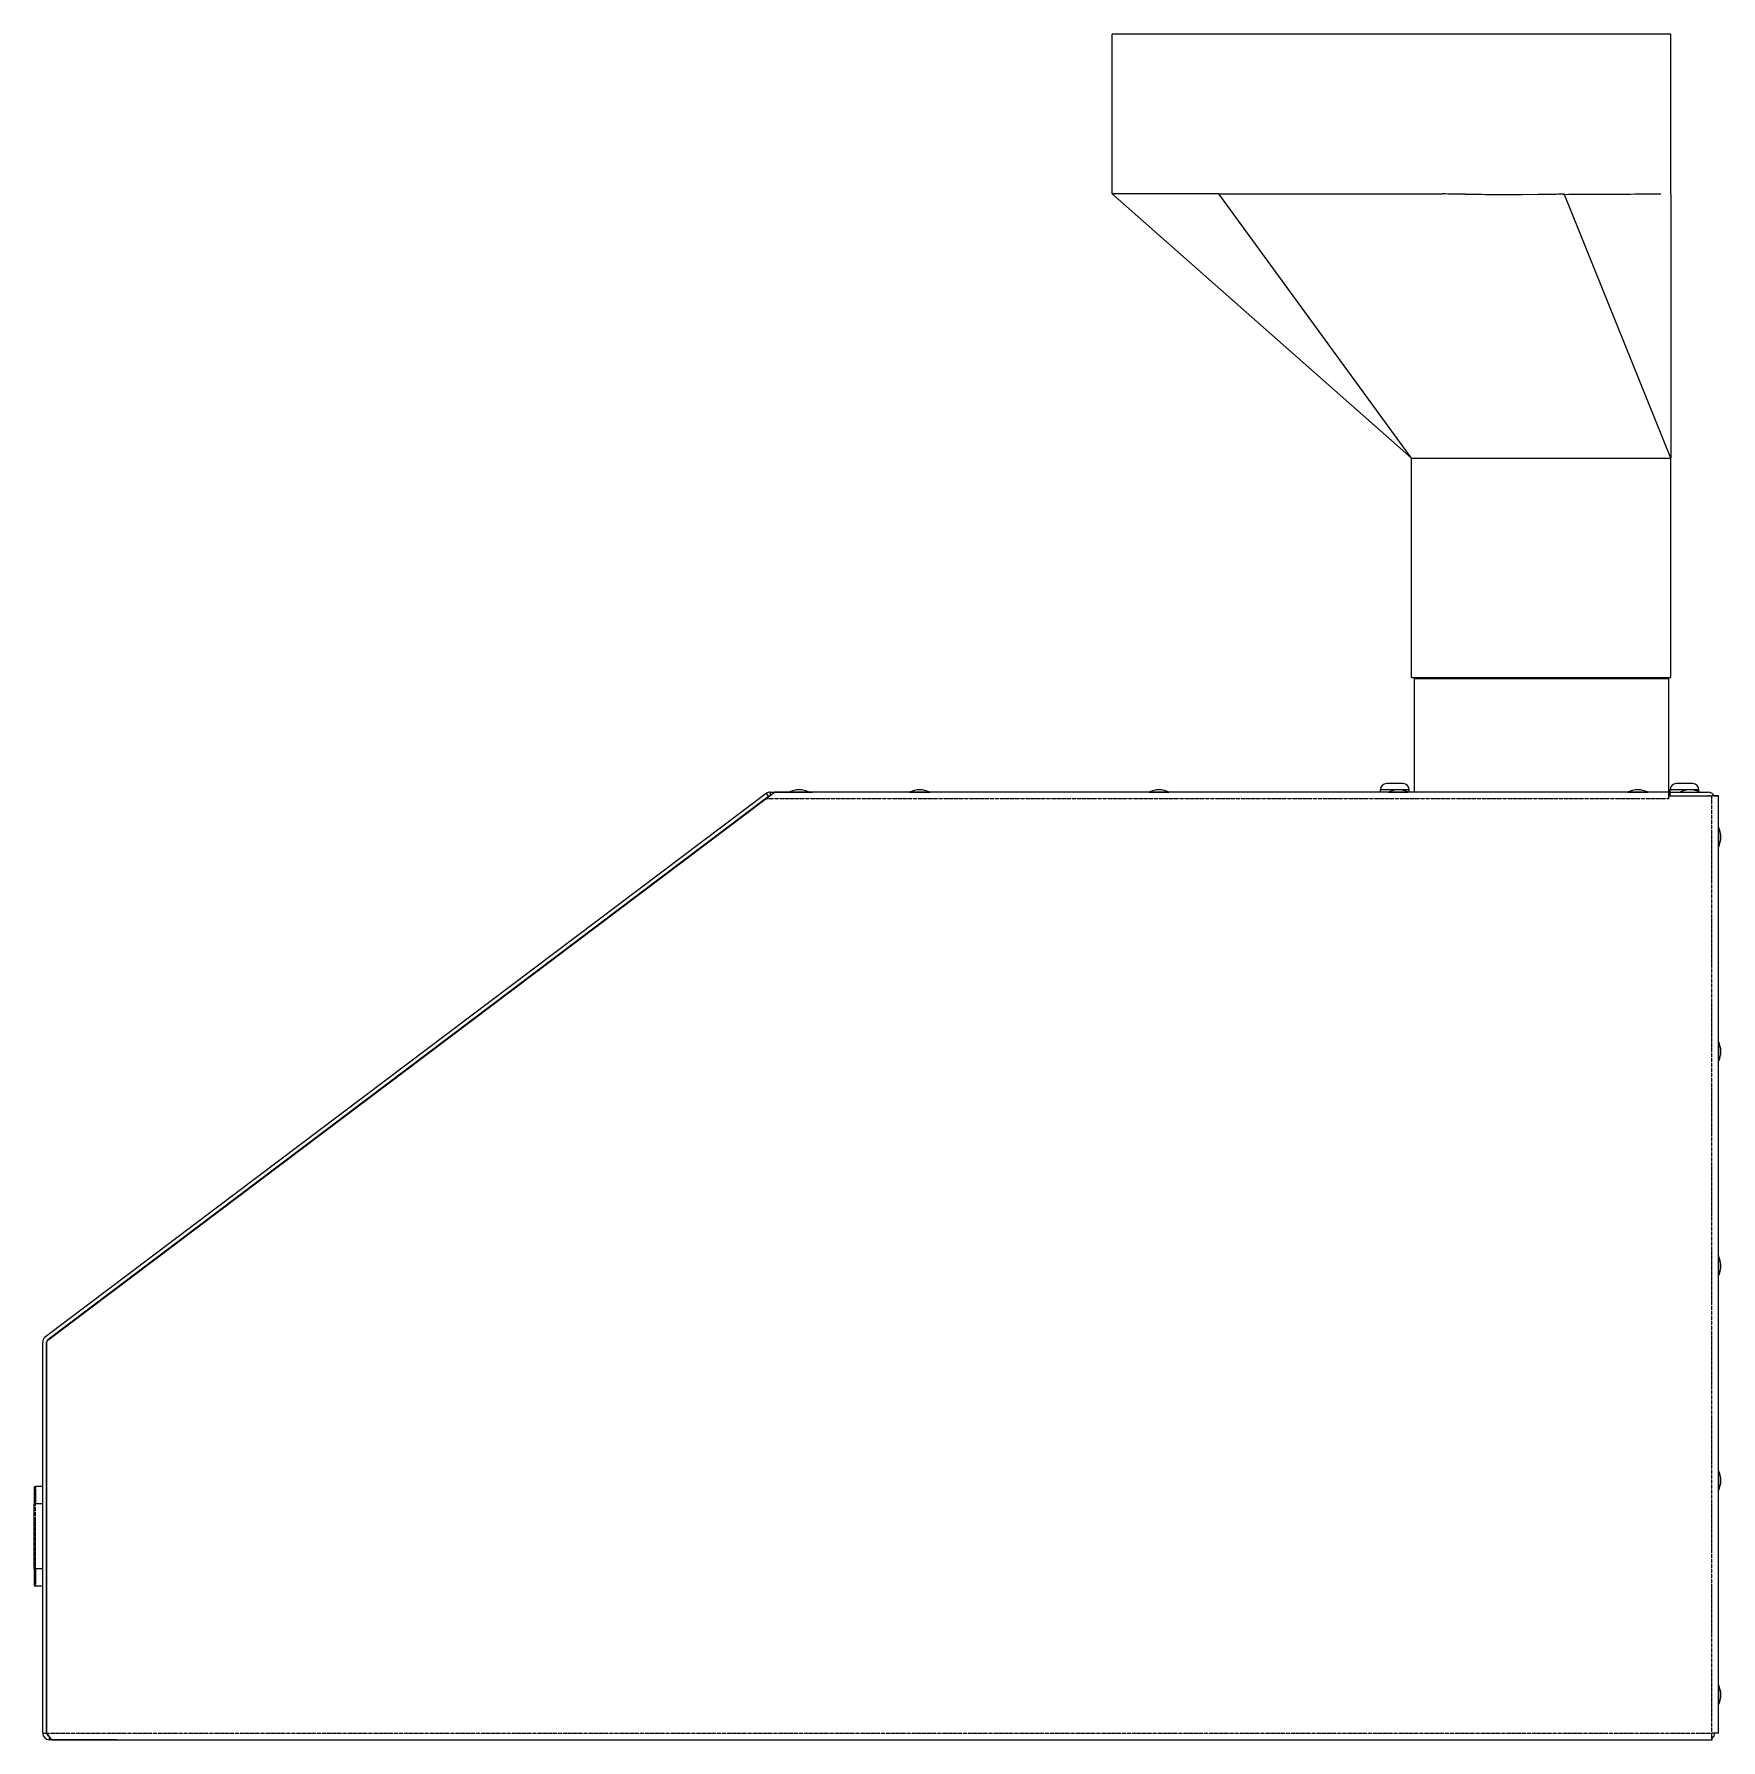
# Model space of a CAD drawing. Header units: millimetres. Extents: x 46989 to 543236, y 252623 to 526638.
# Drawn here: x 512528 to 528210, y 491020 to 506873 of the extents above; entities that cross this region are included whole.
import ezdxf

# ---------------------------------------------------------------- set-up
doc = ezdxf.new("R2010")
doc.units = ezdxf.units.MM
doc.linetypes.add('PHANTOM', pattern=[20, 10, -2, 2, -2, 2, -2])

msp = doc.modelspace()

# ---------------------------------------------------------------- linework, layer by layer
at = {"color": 7, "lineweight": 13, "ltscale": 0.03937}
for p, q in [((523542, 506873), (522552, 506873)), ((522552, 505389), (522552, 506873)), ((526754, 506873), (523542, 506873)), ((527744, 506873), (526754, 506873)), ((527744, 505389), (527744, 506873)), ((523542, 505389), (522552, 505389)), ((522552, 505389), (525333, 502933)), ((525333, 502933), (523542, 505389)), ((527744, 502933), (526754, 505389)), ((527744, 502933), (526754, 505389)), ((527744, 505389), (527744, 502933)), ((525333, 500893), (525333, 502933)), ((525333, 502933), (527744, 502933)), ((527744, 500893), (527744, 502933)), ((525333, 500893), (527744, 500893)), ((527723, 500880), (525357, 500880)), ((525357, 500880), (525357, 499828)), ((527723, 500880), (527723, 499828)), ((519334, 499816), (512633, 494765)), ((519356, 499787), (512655, 494737)), ((512656, 494736), (519331, 499767)), ((527724, 499828), (519412, 499828)), ((528188, 491081), (528188, 499792)), ((512609, 491081), (512609, 494716)), ((512645, 491081), (512645, 494716)), ((512647, 491081), (512647, 494718)), ((512528, 492609), (512528, 493212)), ((513292, 491020), (512670, 491020)), ((512704, 491020), (528127, 491020))]:
    msp.add_line(p, q, dxfattribs=at)
at = {"color": 7, "lineweight": 13, "ltscale": 0.009782}
msp.add_line((523542, 505389), (523832, 505389), dxfattribs=at)
at = {"color": 7, "lineweight": 13, "ltscale": 5.89926e-05}
msp.add_line((523832, 505389), (523834, 505389), dxfattribs=at)
at = {"color": 7, "lineweight": 13, "ltscale": 0.010309}
msp.add_line((523834, 505389), (524140, 505389), dxfattribs=at)
at = {"color": 7, "lineweight": 13, "ltscale": 8.27819e-05}
msp.add_line((524140, 505389), (524142, 505389), dxfattribs=at)
at = {"color": 7, "lineweight": 13, "ltscale": 0.010853}
msp.add_line((524142, 505389), (524464, 505389), dxfattribs=at)
at = {"color": 7, "lineweight": 13, "ltscale": 6.05546e-05}
msp.add_line((524464, 505389), (524466, 505389), dxfattribs=at)
at = {"color": 7, "lineweight": 13, "ltscale": 0.011338}
msp.add_line((524466, 505389), (524802, 505389), dxfattribs=at)
at = {"color": 7, "lineweight": 13, "ltscale": 1.91035e-05}
msp.add_line((524802, 505389), (524803, 505389), dxfattribs=at)
at = {"color": 7, "lineweight": 13, "ltscale": 0.005928}
msp.add_line((524803, 505389), (524979, 505389), dxfattribs=at)
at = {"color": 7, "lineweight": 13, "ltscale": 0.00293}
msp.add_line((524979, 505389), (525066, 505389), dxfattribs=at)
at = {"color": 7, "lineweight": 13, "ltscale": 0.007748}
msp.add_line((525066, 505389), (525296, 505389), dxfattribs=at)
at = {"color": 7, "lineweight": 13, "ltscale": 0.005036}
msp.add_line((525296, 505389), (525445, 505389), dxfattribs=at)
at = {"color": 7, "lineweight": 13, "ltscale": 1.28558e-05}
msp.add_line((525445, 505389), (525446, 505389), dxfattribs=at)
at = {"color": 7, "lineweight": 13, "ltscale": 0.005969}
msp.add_line((525446, 505389), (525623, 505389), dxfattribs=at)
at = {"color": 7, "lineweight": 13, "ltscale": 0.000506183}
msp.add_line((526733, 505389), (526748, 505389), dxfattribs=at)
at = {"color": 7, "lineweight": 13, "ltscale": 0.000200407}
msp.add_line((526748, 505389), (526754, 505389), dxfattribs=at)
at = {"color": 7, "lineweight": 13, "ltscale": 0.00517}
msp.add_line((527499, 505388), (527652, 505388), dxfattribs=at)
at = {"color": 7, "lineweight": 13, "ltscale": 0.000415832}
for p, q in [((525357, 500893), (525357, 500880)), ((527723, 500893), (527723, 500880))]:
    msp.add_line(p, q, dxfattribs=at)
at = {"color": 7, "lineweight": 13, "ltscale": 0.000712417}
for p, q in [((525045, 499828), (525045, 499849)), ((527738, 499828), (527738, 499849))]:
    msp.add_line(p, q, dxfattribs=at)
at = {"color": 7, "linetype": 'PHANTOM', "lineweight": 13, "ltscale": 0.004904}
msp.add_line((525190, 499849), (525045, 499849), dxfattribs=at)
at = {"color": 7, "lineweight": 13, "ltscale": 0.0051}
for p, q in [((525254, 499907), (525103, 499907)), ((527947, 499907), (527796, 499907))]:
    msp.add_line(p, q, dxfattribs=at)
at = {"color": 7, "linetype": 'PHANTOM', "lineweight": 13, "ltscale": 0.002654}
msp.add_line((525312, 499849), (525233, 499849), dxfattribs=at)
at = {"color": 7, "lineweight": 13, "ltscale": 0.000712177}
msp.add_line((525312, 499828), (525312, 499849), dxfattribs=at)
at = {"color": 7, "linetype": 'PHANTOM', "lineweight": 13, "ltscale": 0.005529}
msp.add_line((527902, 499849), (527738, 499849), dxfattribs=at)
at = {"color": 7, "linetype": 'PHANTOM', "lineweight": 13, "ltscale": 0.002031}
msp.add_line((528005, 499849), (527945, 499849), dxfattribs=at)
at = {"color": 7, "lineweight": 13, "ltscale": 0.000535439}
msp.add_line((528005, 499833), (528005, 499849), dxfattribs=at)
at = {"color": 7, "lineweight": 13, "ltscale": 0.003405}
msp.add_line((519331, 499767), (519411, 499828), dxfattribs=at)
at = {"color": 7, "lineweight": 13, "ltscale": 0.001327}
msp.add_line((519331, 499767), (519362, 499791), dxfattribs=at)
at = {"color": 7, "linetype": 'PHANTOM', "lineweight": 13, "ltscale": 0.03937}
for p, q in [((527724, 499767), (519331, 499767)), ((528127, 491081), (528127, 499792)), ((512540, 492609), (512540, 493212)), ((512647, 491081), (528127, 491081))]:
    msp.add_line(p, q, dxfattribs=at)
at = {"color": 7, "lineweight": 13, "ltscale": 0.0012}
for p, q in [((519334, 499816), (519356, 499787)), ((527738, 499792), (527738, 499828)), ((528152, 499792), (528188, 499792)), ((512609, 491081), (512645, 491081)), ((528130, 491020), (528130, 491055))]:
    msp.add_line(p, q, dxfattribs=at)
at = {"color": 7, "lineweight": 13, "ltscale": 0.013283}
msp.add_line((519371, 499828), (519765, 499828), dxfattribs=at)
at = {"color": 7, "lineweight": 13, "ltscale": 0.001032}
msp.add_line((519371, 499828), (519371, 499797), dxfattribs=at)
at = {"color": 7, "lineweight": 13, "ltscale": 2.71588e-05}
msp.add_line((519411, 499828), (519412, 499828), dxfattribs=at)
msp.add_line((519411, 499828), (519412, 499828), dxfattribs=at)
at = {"color": 7, "lineweight": 13, "ltscale": 0.000571063}
msp.add_line((519782, 499828), (519765, 499828), dxfattribs=at)
at = {"color": 7, "lineweight": 13, "ltscale": 0.001485}
msp.add_line((519826, 499828), (519782, 499828), dxfattribs=at)
at = {"color": 7, "lineweight": 13, "ltscale": 0.001627}
for p, q in [((520668, 499828), (520717, 499828)), ((522894, 499828), (522942, 499828)), ((525119, 499828), (525167, 499828)), ((527344, 499828), (527392, 499828)), ((527831, 499828), (527879, 499828))]:
    msp.add_line(p, q, dxfattribs=at)
at = {"color": 7, "lineweight": 13, "ltscale": 0.004623}
for p, q in [((520717, 499828), (520854, 499828)), ((522942, 499828), (523079, 499828)), ((525167, 499828), (525304, 499828)), ((527392, 499828), (527530, 499828)), ((527879, 499828), (528016, 499828))]:
    msp.add_line(p, q, dxfattribs=at)
at = {"color": 7, "lineweight": 13, "ltscale": 0.001225}
msp.add_line((527724, 499828), (527724, 499792), dxfattribs=at)
at = {"color": 7, "lineweight": 13, "ltscale": 0.000474945}
msp.add_line((527724, 499814), (527738, 499814), dxfattribs=at)
at = {"color": 7, "lineweight": 13, "ltscale": 0.000475065}
msp.add_line((527738, 499792), (527724, 499792), dxfattribs=at)
at = {"color": 7, "lineweight": 13, "ltscale": 0.000824996}
msp.add_line((527724, 499792), (527724, 499767), dxfattribs=at)
at = {"color": 7, "lineweight": 13, "ltscale": 0.013575}
msp.add_line((527724, 499792), (528127, 499792), dxfattribs=at)
at = {"color": 7, "lineweight": 13, "ltscale": 0.0119}
for p, q in [((527738, 499828), (528091, 499828)), ((527738, 499792), (528091, 499792))]:
    msp.add_line(p, q, dxfattribs=at)
at = {"color": 7, "lineweight": 13, "ltscale": 0.00205}
for p, q in [((528188, 499792), (528127, 499792)), ((528188, 491081), (528127, 491081)), ((528127, 491020), (528127, 491081))]:
    msp.add_line(p, q, dxfattribs=at)
at = {"color": 7, "lineweight": 13, "ltscale": 0.000184547}
msp.add_line((528146, 499792), (528152, 499792), dxfattribs=at)
at = {"color": 7, "lineweight": 13, "ltscale": 2.55314e-05}
for p, q in [((528152, 499792), (528152, 499792)), ((528188, 499792), (528188, 499792))]:
    msp.add_line(p, q, dxfattribs=at)
at = {"color": 7, "lineweight": 13, "ltscale": 0.002197}
for p, q in [((528188, 499503), (528188, 499438)), ((528188, 497510), (528188, 497445)), ((528188, 495517), (528188, 495452)), ((528188, 493524), (528188, 493459)), ((528188, 491531), (528188, 491466))]:
    msp.add_line(p, q, dxfattribs=at)
at = {"color": 7, "lineweight": 13, "ltscale": 0.003102}
for p, q in [((528188, 499438), (528188, 499346)), ((528188, 497445), (528188, 497353)), ((528188, 495452), (528188, 495360)), ((528188, 493459), (528188, 493367)), ((528188, 491466), (528188, 491374))]:
    msp.add_line(p, q, dxfattribs=at)
at = {"color": 7, "lineweight": 13, "ltscale": 0.000950851}
for p, q in [((528188, 499346), (528188, 499318)), ((528188, 497353), (528188, 497325)), ((528188, 493367), (528188, 493338))]:
    msp.add_line(p, q, dxfattribs=at)
at = {"color": 7, "lineweight": 13, "ltscale": 0.000950881}
for p, q in [((528188, 495360), (528188, 495332)), ((528188, 491374), (528188, 491345))]:
    msp.add_line(p, q, dxfattribs=at)
at = {"color": 7, "lineweight": 13, "ltscale": 0.00505}
for p, q in [((512528, 493362), (512528, 493212)), ((512528, 492609), (512528, 492459))]:
    msp.add_line(p, q, dxfattribs=at)
at = {"color": 7, "lineweight": 13, "ltscale": 0.002325}
for p, q in [((512609, 493374), (512540, 493374)), ((512609, 492447), (512540, 492447))]:
    msp.add_line(p, q, dxfattribs=at)
at = {"color": 7, "linetype": 'PHANTOM', "lineweight": 13, "ltscale": 0.00545}
for p, q in [((512540, 493374), (512540, 493212)), ((512540, 492609), (512540, 492447))]:
    msp.add_line(p, q, dxfattribs=at)
at = {"color": 7, "linetype": 'PHANTOM', "lineweight": 13, "ltscale": 0.000400033}
for p, q in [((512540, 493212), (512528, 493212)), ((512540, 492609), (512528, 492609))]:
    msp.add_line(p, q, dxfattribs=at)
at = {"color": 7, "linetype": 'PHANTOM', "lineweight": 13, "ltscale": 0.002325}
for p, q in [((512609, 493212), (512540, 493212)), ((512609, 492609), (512540, 492609))]:
    msp.add_line(p, q, dxfattribs=at)
at = {"color": 7, "lineweight": 13, "ltscale": 6.1696e-05}
for p, q in [((512645, 493073), (512647, 493073)), ((512645, 493073), (512647, 493073)), ((512645, 492748), (512647, 492748))]:
    msp.add_line(p, q, dxfattribs=at)
at = {"color": 7, "lineweight": 13, "ltscale": 0.010693}
msp.add_line((512645, 492755), (512645, 493073), dxfattribs=at)
at = {"color": 7, "lineweight": 13, "ltscale": 0.000232096}
msp.add_line((512645, 492748), (512645, 492755), dxfattribs=at)
at = {"color": 7, "lineweight": 13, "ltscale": 0.000823434}
msp.add_line((512670, 491020), (512670, 491044), dxfattribs=at)
at = {"color": 7, "lineweight": 13, "ltscale": 3.44838e-05}
msp.add_line((513293, 491020), (513292, 491020), dxfattribs=at)
at = {"color": 7, "lineweight": 13, "ltscale": 0.000120989}
for p, q in [((528127, 491055), (528130, 491055)), ((528127, 491020), (528130, 491020))]:
    msp.add_line(p, q, dxfattribs=at)
at = {"color": 7, "lineweight": 13, "ltscale": 0.00050731}
msp.add_line((528130, 491020), (528130, 491035), dxfattribs=at)
at = {"color": 7, "lineweight": 13, "ltscale": 0.03937}
for points in [[(526080, 505383), (526269, 505382), (526362, 505382)], [(526362, 505382), (526512, 505384), (526659, 505386)], [(512647, 491081), (512664, 491053), (512673, 491041), (512680, 491032), (512687, 491026), (512695, 491021), (512704, 491020)]]:
    msp.add_lwpolyline(points, dxfattribs=at)
for centre, radius, start, end in [((524222, 338806), 166587, 89.44549, 89.51775), ((526651, 581967), 76586, 269.38865, 269.57226), ((526416, 514770), 9387, 271.4853, 271.9394), ((526090, 808594), 303211, 270.12374, 270.19921), ((526976, 550588), 45203, 270.2127, 270.6621), ((519640, 499646), 204, 90, 116.9915), ((519640, 499646), 204, 63.0085, 90), ((520761, 499646), 204, 90, 116.9915), ((520761, 499646), 204, 63.0085, 90), ((522986, 499646), 204, 90, 116.9915), ((522986, 499646), 204, 90, 116.9915), ((522986, 499646), 204, 63.0085, 90), ((522986, 499646), 204, 63.0085, 90), ((525103, 499849), 57.9, 90, 180), ((525212, 499646), 204, 90, 116.9915), ((525212, 499646), 204, 63.0085, 90), ((525254, 499849), 57.9, 0, 90), ((527437, 499646), 204, 90, 116.9915), ((527437, 499646), 204, 63.0085, 90), ((527796, 499849), 57.9, 90, 180), ((527923, 499646), 204, 90, 116.9915), ((527923, 499646), 204, 63.0085, 90), ((527947, 499849), 57.9, 0, 90), ((519371, 499767), 60.8, 90, 127.007), ((519371, 499767), 25.2, 110.0065, 127.007), ((528091, 499767), 60.8, 23.7307, 90), ((528091, 499767), 25.2, 76.0692, 90), ((528006, 499410), 204, 360, 26.9915), ((528006, 499410), 204, 360, 26.9915), ((528006, 499410), 204, 333.0085, 0), ((528006, 499410), 204, 333.0085, 0), ((528006, 497417), 204, 360, 26.9915), ((528006, 497417), 204, 360, 26.9915), ((528006, 497417), 204, 333.0085, 0), ((528006, 497417), 204, 333.0085, 0), ((528006, 495424), 204, 360, 26.9915), ((528006, 495424), 204, 360, 26.9915), ((528006, 495424), 204, 333.0085, 0), ((528006, 495424), 204, 333.0085, 0), ((512670, 494716), 60.8, 127.007, 180), ((512670, 494716), 25.2, 127.007, 180), ((512670, 494718), 23, 127.007, 180), ((528006, 493431), 204, 360, 26.9915), ((528006, 493431), 204, 360, 26.9915), ((512540, 493362), 11.9, 90, 180.0002), ((528006, 493431), 204, 333.0085, 0), ((528006, 493431), 204, 333.0085, 0), ((512540, 492459), 11.9, 180, 270), ((528006, 491438), 204, 360, 26.9915), ((528006, 491438), 204, 360, 26.9915), ((528006, 491438), 204, 333.0085, 0), ((528006, 491438), 204, 333.0085, 0), ((512670, 491081), 60.8, 180, 270), ((512670, 491081), 25.2, 180, 249.4816), ((528091, 491081), 60.8, 310.1222, 359.3013)]:
    msp.add_arc(centre, radius, start, end, dxfattribs=at)

doc.saveas('drawing.dxf')
